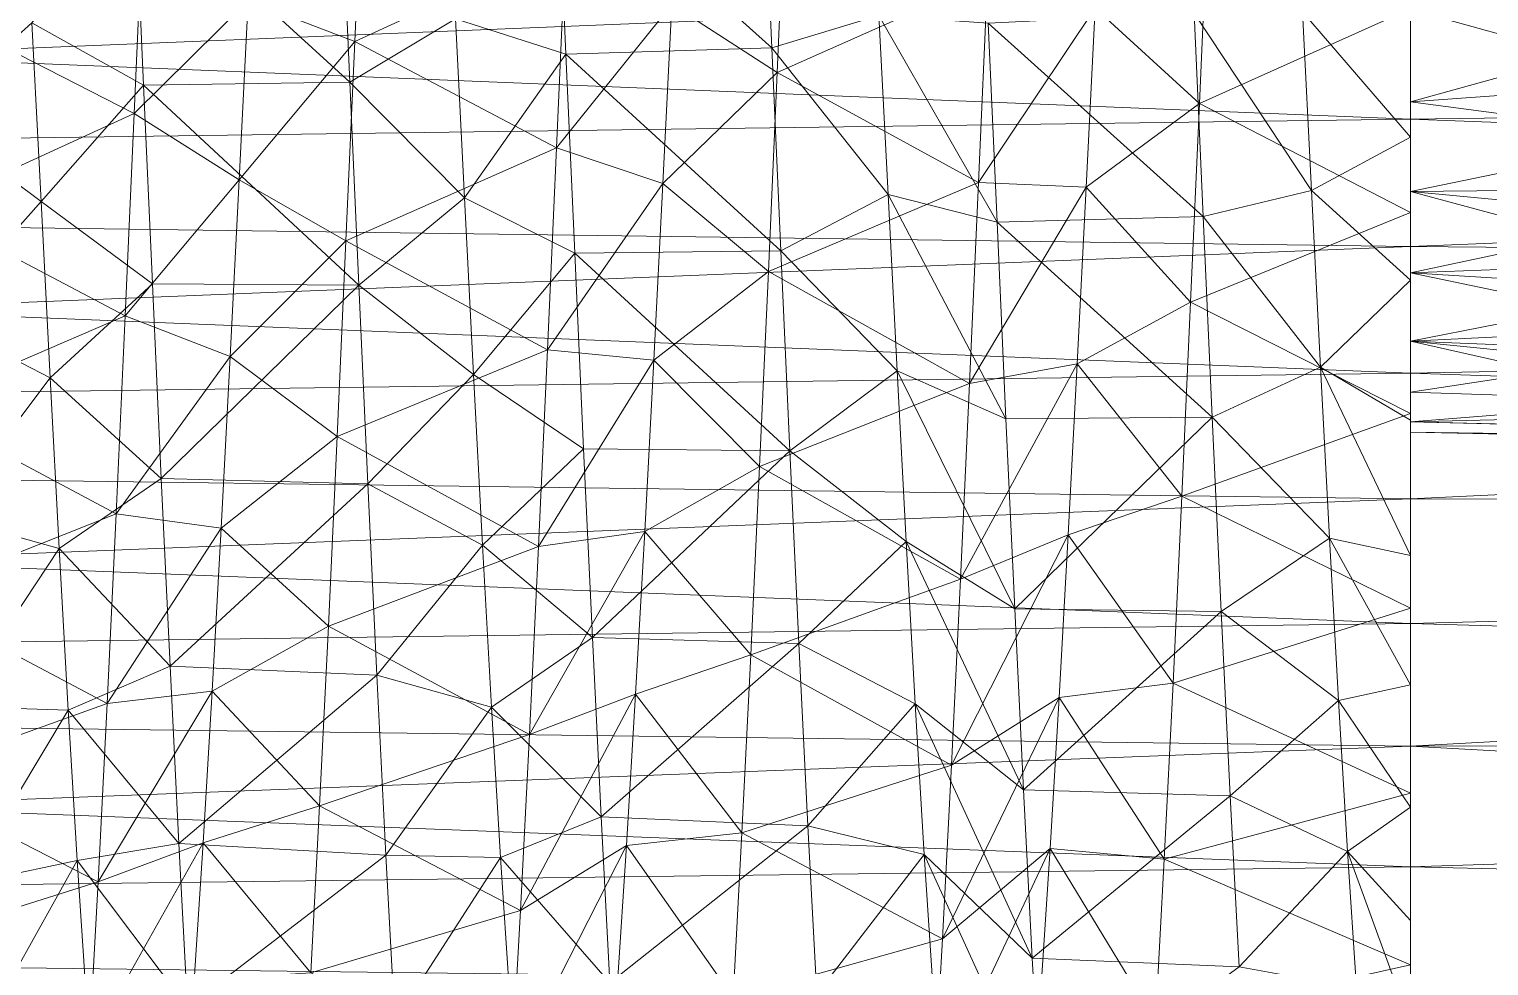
# Model space of a CAD drawing. Header units: millimetres. Extents: x -104 to 115, y -53 to 68.
# Drawn here: x -65.43 to -48.42, y -2.82 to 8.1 of the extents above; entities that cross this region are included whole.
import ezdxf

# ---------------------------------------------------------------- set-up
doc = ezdxf.new("R2010")
doc.units = ezdxf.units.MM

msp = doc.modelspace()

# ---------------------------------------------------------------- linework, layer by layer
at = {"color": 7, "lineweight": 0}
for points in [[(-61.532, 10.274, -9.772), (-62.876, 8.433, -11.805), (-61.634, 7.957, -9.599), (-61.532, 10.274, -9.772)], [(-59.181, 9.089, -9.645), (-61.532, 10.274, -9.772), (-61.634, 7.957, -9.599), (-59.181, 9.089, -9.645)], [(-56.774, 7.884, -45.248), (-59.276, 10.13, -45.095), (-56.879, 10.251, -45.078), (-56.774, 7.884, -45.248)], [(-56.879, 10.251, -45.078), (-55.527, 8.262, -43.048), (-56.774, 7.884, -45.248), (-56.879, 10.251, -45.078)], [(-59.174, 7.811, -45.248), (-60.461, 8.22, -43.049), (-59.276, 10.13, -45.095), (-59.174, 7.811, -45.248)], [(-56.774, 7.884, -45.248), (-59.174, 7.811, -45.248), (-59.276, 10.13, -45.095), (-56.774, 7.884, -45.248)], [(-104.18, 9.278, -54.806), (-49.333, 7.051, -54.837), (-49.333, 10.019, -54.756), (-104.18, 9.278, -54.806)], [(-56.611, 9.916, -9.725), (-57.942, 8.39, -11.803), (-56.714, 7.596, -9.599), (-56.611, 9.916, -9.725)], [(-54.263, 8.688, -9.621), (-56.611, 9.916, -9.725), (-56.714, 7.596, -9.599), (-54.263, 8.688, -9.621)], [(5.513, 7.793, -54.847), (-49.333, 10.019, -54.756), (-49.333, 7.051, -54.837), (5.513, 7.793, -54.847)], [(-64.094, 7.45, -45.245), (-65.395, 8.177, -43.05), (-64.197, 9.771, -45.138), (-64.094, 7.45, -45.245)], [(-61.693, 7.482, -45.246), (-64.197, 9.771, -45.138), (-61.797, 9.852, -45.129), (-61.693, 7.482, -45.246)], [(-61.693, 7.482, -45.246), (-64.094, 7.45, -45.245), (-64.197, 9.771, -45.138), (-61.693, 7.482, -45.246)], [(-61.797, 9.852, -45.129), (-60.461, 8.22, -43.049), (-61.693, 7.482, -45.246), (-61.797, 9.852, -45.129)], [(-51.691, 9.558, -9.686), (-53.008, 8.347, -11.802), (-51.793, 7.235, -9.607), (-51.691, 9.558, -9.686)], [(-51.793, 7.235, -9.607), (-49.333, 8.34, -9.607), (-51.691, 9.558, -9.686), (-51.793, 7.235, -9.607)], [(-64.1, 9.49, -9.679), (-66.554, 8.317, -9.606), (-64.204, 7.118, -9.611), (-64.1, 9.49, -9.679)], [(-64.204, 7.118, -9.611), (-62.876, 8.433, -11.805), (-64.1, 9.49, -9.679), (-64.204, 7.118, -9.611)], [(-104.18, 9.278, -0.04), (-49.333, 8.536, -0.01), (-104.18, 6.309, -0.04), (-104.18, 9.278, -0.04)], [(-104.18, 6.309, -54.806), (-49.333, 7.051, -54.837), (-104.18, 9.278, -54.806), (-104.18, 6.309, -54.806)], [(-59.181, 9.089, -9.645), (-61.634, 7.957, -9.599), (-59.286, 6.717, -9.631), (-59.181, 9.089, -9.645)], [(-59.286, 6.717, -9.631), (-57.942, 8.39, -11.803), (-59.181, 9.089, -9.645), (-59.286, 6.717, -9.631)], [(-54.263, 8.688, -9.621), (-56.714, 7.596, -9.599), (-54.367, 6.316, -9.66), (-54.263, 8.688, -9.621)], [(-54.367, 6.316, -9.66), (-53.008, 8.347, -11.802), (-54.263, 8.688, -9.621), (-54.367, 6.316, -9.66)], [(-104.18, 6.309, -0.04), (-49.333, 8.536, -0.01), (-49.333, 5.568, -0.09), (-104.18, 6.309, -0.04)], [(-49.333, 6.843, -45.093), (-50.593, 8.305, -43.046), (-49.333, 8.532, -45.233), (-49.333, 6.843, -45.093)], [(5.513, 7.793, 0), (-49.333, 5.568, -0.09), (-49.333, 8.536, -0.01), (5.513, 7.793, 0)], [(-49.333, 8.532, -45.233), (-49.333, 8.332, -31.778), (-49.333, 6.843, -45.093), (-49.333, 8.532, -45.233)], [(-64.204, 7.118, -9.611), (-62.981, 6.346, -11.859), (-62.876, 8.433, -11.805), (-64.204, 7.118, -9.611)], [(-61.634, 7.957, -9.599), (-62.876, 8.433, -11.805), (-62.981, 6.346, -11.859), (-61.634, 7.957, -9.599)], [(-59.286, 6.717, -9.631), (-58.047, 6.304, -11.863), (-57.942, 8.39, -11.803), (-59.286, 6.717, -9.631)], [(-56.714, 7.596, -9.599), (-57.942, 8.39, -11.803), (-58.047, 6.304, -11.863), (-56.714, 7.596, -9.599)], [(-54.367, 6.316, -9.66), (-53.113, 6.261, -11.867), (-53.008, 8.347, -11.802), (-54.367, 6.316, -9.66)], [(-51.793, 7.235, -9.607), (-53.008, 8.347, -11.802), (-53.113, 6.261, -11.867), (-51.793, 7.235, -9.607)], [(-51.793, 7.235, -9.607), (-49.333, 5.964, -9.692), (-49.333, 8.34, -9.607), (-51.793, 7.235, -9.607)], [(-49.333, 5.964, -9.692), (-49.333, 7.255, -23.069), (-49.333, 8.34, -9.607), (-49.333, 5.964, -9.692)], [(-49.333, 8.34, -9.607), (-49.333, 7.255, -23.069), (-49.333, 8.332, -23.069), (-49.333, 8.34, -9.607)], [(-64.204, 7.118, -9.611), (-66.554, 8.317, -9.606), (-66.657, 5.995, -9.689), (-64.204, 7.118, -9.611)], [(-66.611, 7.08, -45.234), (-65.395, 8.177, -43.05), (-65.29, 6.092, -42.962), (-66.611, 7.08, -45.234)], [(-64.094, 7.45, -45.245), (-65.29, 6.092, -42.962), (-65.395, 8.177, -43.05), (-64.094, 7.45, -45.245)], [(-61.693, 7.482, -45.246), (-60.461, 8.22, -43.049), (-60.356, 6.134, -42.966), (-61.693, 7.482, -45.246)], [(-59.174, 7.811, -45.248), (-60.356, 6.134, -42.966), (-60.461, 8.22, -43.049), (-59.174, 7.811, -45.248)], [(-56.774, 7.884, -45.248), (-55.527, 8.262, -43.048), (-55.422, 6.176, -42.971), (-56.774, 7.884, -45.248)], [(-54.151, 5.85, -45.142), (-55.422, 6.176, -42.971), (-55.527, 8.262, -43.048), (-54.151, 5.85, -45.142)], [(-54.151, 5.85, -45.142), (-55.527, 8.262, -43.048), (-54.254, 8.172, -45.244), (-54.151, 5.85, -45.142)], [(-51.751, 5.916, -45.149), (-54.254, 8.172, -45.244), (-51.856, 8.286, -45.242), (-51.751, 5.916, -45.149)], [(-51.751, 5.916, -45.149), (-54.151, 5.85, -45.142), (-54.254, 8.172, -45.244), (-51.751, 5.916, -45.149)], [(-51.856, 8.286, -45.242), (-50.593, 8.305, -43.046), (-50.488, 6.219, -42.975), (-51.856, 8.286, -45.242)], [(-51.856, 8.286, -45.242), (-50.488, 6.219, -42.975), (-51.751, 5.916, -45.149), (-51.856, 8.286, -45.242)], [(-50.593, 8.305, -43.046), (-49.333, 6.843, -45.093), (-50.488, 6.219, -42.975), (-50.593, 8.305, -43.046)], [(-49.333, 6.843, -45.093), (-49.333, 8.332, -31.778), (-49.333, 7.255, -31.778), (-49.333, 6.843, -45.093)], [(-49.333, 7.255, -31.778), (-49.333, 8.332, -31.778), (-46.248, 7.475, -31.696), (-49.333, 7.255, -31.778)], [(-46.248, 7.475, -31.696), (-49.333, 8.332, -31.778), (-46.248, 8.111, -31.697), (-46.248, 7.475, -31.696)], [(-49.333, 8.332, -23.069), (-49.333, 7.255, -23.069), (-46.248, 8.111, -23.15), (-49.333, 8.332, -23.069)], [(-46.248, 8.111, -23.15), (-49.333, 7.255, -23.069), (-46.248, 7.476, -23.15), (-46.248, 8.111, -23.15)], [(-61.634, 7.957, -9.599), (-62.981, 6.346, -11.859), (-61.737, 5.636, -9.729), (-61.634, 7.957, -9.599)], [(-59.286, 6.717, -9.631), (-61.634, 7.957, -9.599), (-61.737, 5.636, -9.729), (-59.286, 6.717, -9.631)], [(-56.67, 5.516, -45.102), (-59.174, 7.811, -45.248), (-56.774, 7.884, -45.248), (-56.67, 5.516, -45.102)], [(-56.774, 7.884, -45.248), (-55.422, 6.176, -42.971), (-56.67, 5.516, -45.102), (-56.774, 7.884, -45.248)], [(-59.071, 5.491, -45.099), (-60.356, 6.134, -42.966), (-59.174, 7.811, -45.248), (-59.071, 5.491, -45.099)], [(-56.67, 5.516, -45.102), (-59.071, 5.491, -45.099), (-59.174, 7.811, -45.248), (-56.67, 5.516, -45.102)], [(5.513, 7.793, -54.847), (-49.333, 7.051, -54.837), (2.825, 5.105, -54.715), (5.513, 7.793, -54.847)], [(2.825, 5.105, -0.132), (-49.333, 5.568, -0.09), (5.513, 7.793, 0), (2.825, 5.105, -0.132)], [(-61.588, 5.118, -45.047), (-64.094, 7.45, -45.245), (-61.693, 7.482, -45.246), (-61.588, 5.118, -45.047)], [(-61.693, 7.482, -45.246), (-60.356, 6.134, -42.966), (-61.588, 5.118, -45.047), (-61.693, 7.482, -45.246)], [(-56.714, 7.596, -9.599), (-58.047, 6.304, -11.863), (-56.816, 5.278, -9.776), (-56.714, 7.596, -9.599)], [(-54.367, 6.316, -9.66), (-56.714, 7.596, -9.599), (-56.816, 5.278, -9.776), (-54.367, 6.316, -9.66)], [(-63.992, 5.134, -45.049), (-65.29, 6.092, -42.962), (-64.094, 7.45, -45.245), (-63.992, 5.134, -45.049)], [(-61.588, 5.118, -45.047), (-63.992, 5.134, -45.049), (-64.094, 7.45, -45.245), (-61.588, 5.118, -45.047)], [(-46.248, 7.476, -23.15), (-49.333, 7.255, -23.069), (-46.248, 6.848, -23.239), (-46.248, 7.476, -23.15)], [(-46.248, 6.848, -31.606), (-49.333, 7.255, -31.778), (-46.248, 7.475, -31.696), (-46.248, 6.848, -31.606)], [(-51.793, 7.235, -9.607), (-53.113, 6.261, -11.867), (-51.896, 4.921, -9.831), (-51.793, 7.235, -9.607)], [(-51.896, 4.921, -9.831), (-49.333, 5.964, -9.692), (-51.793, 7.235, -9.607), (-51.896, 4.921, -9.831)], [(-49.333, 3.621, -10.093), (-49.333, 6.211, -23.331), (-49.333, 7.255, -23.069), (-49.333, 3.621, -10.093)], [(-49.333, 3.621, -10.093), (-49.333, 7.255, -23.069), (-49.333, 5.964, -9.692), (-49.333, 3.621, -10.093)], [(-49.333, 6.843, -45.093), (-49.333, 7.255, -31.778), (-49.333, 5.176, -44.792), (-49.333, 6.843, -45.093)], [(-49.333, 5.176, -44.792), (-49.333, 7.255, -31.778), (-49.333, 3.545, -44.332), (-49.333, 5.176, -44.792)], [(-49.333, 3.545, -44.332), (-49.333, 7.255, -31.778), (-49.333, 6.211, -31.516), (-49.333, 3.545, -44.332)], [(-49.333, 6.211, -31.516), (-49.333, 7.255, -31.778), (-46.248, 6.848, -31.606), (-49.333, 6.211, -31.516)], [(-46.248, 6.848, -23.239), (-49.333, 7.255, -23.069), (-49.333, 6.211, -23.331), (-46.248, 6.848, -23.239)], [(-104.18, 6.309, -54.806), (-49.333, 4.091, -54.596), (-49.333, 7.051, -54.837), (-104.18, 6.309, -54.806)], [(-64.204, 7.118, -9.611), (-66.657, 5.995, -9.689), (-64.309, 4.759, -9.858), (-64.204, 7.118, -9.611)], [(-66.611, 7.08, -45.234), (-65.29, 6.092, -42.962), (-66.507, 4.721, -44.982), (-66.611, 7.08, -45.234)], [(-64.309, 4.759, -9.858), (-62.981, 6.346, -11.859), (-64.204, 7.118, -9.611), (-64.309, 4.759, -9.858)], [(2.825, 5.105, -54.715), (-49.333, 7.051, -54.837), (-49.333, 4.091, -54.596), (2.825, 5.105, -54.715)], [(-50.488, 6.219, -42.975), (-49.333, 6.843, -45.093), (-49.333, 5.176, -44.792), (-50.488, 6.219, -42.975)], [(-46.248, 6.239, -31.433), (-49.333, 6.211, -31.516), (-46.248, 6.848, -31.606), (-46.248, 6.239, -31.433)], [(-46.248, 6.848, -23.239), (-49.333, 6.211, -23.331), (-46.248, 5.917, -23.54), (-46.248, 6.848, -23.239)], [(-59.286, 6.717, -9.631), (-61.737, 5.636, -9.729), (-59.39, 4.363, -9.931), (-59.286, 6.717, -9.631)], [(-59.39, 4.363, -9.931), (-58.047, 6.304, -11.863), (-59.286, 6.717, -9.631), (-59.39, 4.363, -9.931)], [(-104.18, 6.309, -0.04), (-49.333, 5.568, -0.09), (-104.18, 3.357, -0.361), (-104.18, 6.309, -0.04)], [(-104.18, 3.357, -54.485), (-49.333, 4.091, -54.596), (-104.18, 6.309, -54.806), (-104.18, 3.357, -54.485)], [(-64.309, 4.759, -9.858), (-63.086, 4.285, -12.191), (-62.981, 6.346, -11.859), (-64.309, 4.759, -9.858)], [(-61.737, 5.636, -9.729), (-62.981, 6.346, -11.859), (-63.086, 4.285, -12.191), (-61.737, 5.636, -9.729)], [(-59.39, 4.363, -9.931), (-58.152, 4.244, -12.2), (-58.047, 6.304, -11.863), (-59.39, 4.363, -9.931)], [(-56.816, 5.278, -9.776), (-58.047, 6.304, -11.863), (-58.152, 4.244, -12.2), (-56.816, 5.278, -9.776)], [(-54.367, 6.316, -9.66), (-56.816, 5.278, -9.776), (-54.472, 3.97, -10.013), (-54.367, 6.316, -9.66)], [(-54.472, 3.97, -10.013), (-53.113, 6.261, -11.867), (-54.367, 6.316, -9.66), (-54.472, 3.97, -10.013)], [(-61.588, 5.118, -45.047), (-60.356, 6.134, -42.966), (-60.251, 4.078, -42.607), (-61.588, 5.118, -45.047)], [(-59.071, 5.491, -45.099), (-60.251, 4.078, -42.607), (-60.356, 6.134, -42.966), (-59.071, 5.491, -45.099)], [(-56.67, 5.516, -45.102), (-55.422, 6.176, -42.971), (-55.317, 4.119, -42.617), (-56.67, 5.516, -45.102)], [(-54.049, 3.561, -44.739), (-55.317, 4.119, -42.617), (-55.422, 6.176, -42.971), (-54.049, 3.561, -44.739)], [(-54.049, 3.561, -44.739), (-55.422, 6.176, -42.971), (-54.151, 5.85, -45.142), (-54.049, 3.561, -44.739)], [(-54.472, 3.97, -10.013), (-53.218, 4.202, -12.21), (-53.113, 6.261, -11.867), (-54.472, 3.97, -10.013)], [(-51.896, 4.921, -9.831), (-53.113, 6.261, -11.867), (-53.218, 4.202, -12.21), (-51.896, 4.921, -9.831)], [(-51.751, 5.916, -45.149), (-50.488, 6.219, -42.975), (-50.383, 4.161, -42.627), (-51.751, 5.916, -45.149)], [(-50.488, 6.219, -42.975), (-49.333, 5.176, -44.792), (-50.383, 4.161, -42.627), (-50.488, 6.219, -42.975)], [(-46.248, 5.378, -31.028), (-49.333, 6.211, -31.516), (-46.248, 6.239, -31.433), (-46.248, 5.378, -31.028)], [(-49.333, -0.802, -11.807), (-49.333, 5.261, -23.84), (-49.333, 6.211, -23.331), (-49.333, -0.802, -11.807)], [(-49.333, -0.802, -11.807), (-49.333, 6.211, -23.331), (-49.333, 1.352, -10.803), (-49.333, -0.802, -11.807)], [(-49.333, 1.352, -10.803), (-49.333, 6.211, -23.331), (-49.333, 3.621, -10.093), (-49.333, 1.352, -10.803)], [(-49.333, 3.545, -44.332), (-49.333, 6.211, -31.516), (-49.333, 1.968, -43.714), (-49.333, 3.545, -44.332)], [(-49.333, 1.968, -43.714), (-49.333, 6.211, -31.516), (-49.333, 0.458, -42.945), (-49.333, 1.968, -43.714)], [(-49.333, 0.458, -42.945), (-49.333, 6.211, -31.516), (-49.333, -0.966, -42.033), (-49.333, 0.458, -42.945)], [(-49.333, -0.966, -42.033), (-49.333, 6.211, -31.516), (-49.333, 5.261, -31.007), (-49.333, -0.966, -42.033)], [(-46.248, 5.378, -31.028), (-49.333, 5.261, -31.007), (-49.333, 6.211, -31.516), (-46.248, 5.378, -31.028)], [(-46.248, 5.917, -23.54), (-49.333, 6.211, -23.331), (-49.333, 5.261, -23.84), (-46.248, 5.917, -23.54)], [(-64.309, 4.759, -9.858), (-66.657, 5.995, -9.689), (-66.759, 3.703, -10.074), (-64.309, 4.759, -9.858)], [(-66.507, 4.721, -44.982), (-65.29, 6.092, -42.962), (-65.185, 4.037, -42.596), (-66.507, 4.721, -44.982)], [(-63.992, 5.134, -45.049), (-65.185, 4.037, -42.596), (-65.29, 6.092, -42.962), (-63.992, 5.134, -45.049)], [(-51.896, 4.921, -9.831), (-49.333, 3.621, -10.093), (-49.333, 5.964, -9.692), (-51.896, 4.921, -9.831)], [(-51.646, 3.578, -44.743), (-54.151, 5.85, -45.142), (-51.751, 5.916, -45.149), (-51.646, 3.578, -44.743)], [(-51.646, 3.578, -44.743), (-54.049, 3.561, -44.739), (-54.151, 5.85, -45.142), (-51.646, 3.578, -44.743)], [(-51.751, 5.916, -45.149), (-50.383, 4.161, -42.627), (-51.646, 3.578, -44.743), (-51.751, 5.916, -45.149)], [(-46.248, 5.069, -24.018), (-46.248, 5.917, -23.54), (-49.333, 5.261, -23.84), (-46.248, 5.069, -24.018)], [(-61.737, 5.636, -9.729), (-63.086, 4.285, -12.191), (-61.839, 3.352, -10.16), (-61.737, 5.636, -9.729)], [(-59.39, 4.363, -9.931), (-61.737, 5.636, -9.729), (-61.839, 3.352, -10.16), (-59.39, 4.363, -9.931)], [(-104.18, 3.357, -0.361), (-49.333, 5.568, -0.09), (-49.333, 2.626, -0.491), (-104.18, 3.357, -0.361)], [(-58.969, 3.211, -44.649), (-60.251, 4.078, -42.607), (-59.071, 5.491, -45.099), (-58.969, 3.211, -44.649)], [(-56.565, 3.188, -44.643), (-59.071, 5.491, -45.099), (-56.67, 5.516, -45.102), (-56.565, 3.188, -44.643)], [(-56.565, 3.188, -44.643), (-58.969, 3.211, -44.649), (-59.071, 5.491, -45.099), (-56.565, 3.188, -44.643)], [(-56.67, 5.516, -45.102), (-55.317, 4.119, -42.617), (-56.565, 3.188, -44.643), (-56.67, 5.516, -45.102)], [(2.825, 5.105, -0.132), (-49.333, 2.626, -0.491), (-49.333, 5.568, -0.09), (2.825, 5.105, -0.132)], [(-56.816, 5.278, -9.776), (-58.152, 4.244, -12.2), (-56.919, 3.004, -10.254), (-56.816, 5.278, -9.776)], [(-54.472, 3.97, -10.013), (-56.816, 5.278, -9.776), (-56.919, 3.004, -10.254), (-54.472, 3.97, -10.013)], [(-46.248, 4.618, -30.468), (-49.333, 5.261, -31.007), (-46.248, 5.378, -31.028), (-46.248, 4.618, -30.468)], [(-63.889, 2.863, -44.553), (-65.185, 4.037, -42.596), (-63.992, 5.134, -45.049), (-63.889, 2.863, -44.553)], [(-61.588, 5.118, -45.047), (-63.889, 2.863, -44.553), (-63.992, 5.134, -45.049), (-61.588, 5.118, -45.047)], [(-61.483, 2.801, -44.535), (-63.889, 2.863, -44.553), (-61.588, 5.118, -45.047), (-61.483, 2.801, -44.535)], [(-61.588, 5.118, -45.047), (-60.251, 4.078, -42.607), (-61.483, 2.801, -44.535), (-61.588, 5.118, -45.047)], [(-50.383, 4.161, -42.627), (-49.333, 5.176, -44.792), (-49.333, 3.545, -44.332), (-50.383, 4.161, -42.627)], [(-49.333, -4.616, -14.627), (-49.333, 4.465, -24.564), (-49.333, 5.261, -23.84), (-49.333, -4.616, -14.627)], [(-49.333, -4.616, -14.627), (-49.333, 5.261, -23.84), (-49.333, -2.803, -13.09), (-49.333, -4.616, -14.627)], [(-49.333, -2.803, -13.09), (-49.333, 5.261, -23.84), (-49.333, -0.802, -11.807), (-49.333, -2.803, -13.09)], [(-49.333, -0.966, -42.033), (-49.333, 5.261, -31.007), (-49.333, -2.289, -40.985), (-49.333, -0.966, -42.033)], [(-49.333, -2.289, -40.985), (-49.333, 5.261, -31.007), (-49.333, -3.501, -39.81), (-49.333, -2.289, -40.985)], [(-49.333, -3.501, -39.81), (-49.333, 5.261, -31.007), (-49.333, 4.465, -30.282), (-49.333, -3.501, -39.81)], [(-46.248, 4.618, -30.468), (-49.333, 4.465, -30.282), (-49.333, 5.261, -31.007), (-46.248, 4.618, -30.468)], [(-46.248, 5.069, -24.018), (-49.333, 5.261, -23.84), (-49.333, 4.465, -24.564), (-46.248, 5.069, -24.018)], [(2.825, 5.105, -54.715), (-49.333, 4.091, -54.596), (0.163, 2.443, -54.32), (2.825, 5.105, -54.715)], [(0.163, 2.443, -0.527), (-49.333, 2.626, -0.491), (2.825, 5.105, -0.132), (0.163, 2.443, -0.527)], [(-46.248, 5.069, -24.018), (-49.333, 4.465, -24.564), (-46.248, 4.342, -24.65), (-46.248, 5.069, -24.018)], [(-51.896, 4.921, -9.831), (-53.218, 4.202, -12.21), (-51.998, 2.657, -10.354), (-51.896, 4.921, -9.831)], [(-51.998, 2.657, -10.354), (-49.333, 3.621, -10.093), (-51.896, 4.921, -9.831), (-51.998, 2.657, -10.354)], [(-64.309, 4.759, -9.858), (-66.759, 3.703, -10.074), (-64.414, 2.453, -10.417), (-64.309, 4.759, -9.858)], [(-66.507, 4.721, -44.982), (-65.185, 4.037, -42.596), (-66.402, 2.417, -44.418), (-66.507, 4.721, -44.982)], [(-64.414, 2.453, -10.417), (-63.086, 4.285, -12.191), (-64.309, 4.759, -9.858), (-64.414, 2.453, -10.417)], [(-46.248, 4.153, -29.981), (-49.333, 4.465, -30.282), (-46.248, 4.618, -30.468), (-46.248, 4.153, -29.981)], [(-49.333, -7.552, -18.353), (-49.333, 3.869, -25.461), (-49.333, 4.465, -24.564), (-49.333, -7.552, -18.353)], [(-49.333, -7.552, -18.353), (-49.333, 4.465, -24.564), (-49.333, -6.209, -16.392), (-49.333, -7.552, -18.353)], [(-49.333, -6.209, -16.392), (-49.333, 4.465, -24.564), (-49.333, -4.616, -14.627), (-49.333, -6.209, -16.392)], [(-49.333, -3.501, -39.81), (-49.333, 4.465, -30.282), (-49.333, -4.591, -38.514), (-49.333, -3.501, -39.81)], [(-49.333, -4.591, -38.514), (-49.333, 4.465, -30.282), (-49.333, -5.542, -37.118), (-49.333, -4.591, -38.514)], [(-49.333, -5.542, -37.118), (-49.333, 4.465, -30.282), (-49.333, -6.342, -35.634), (-49.333, -5.542, -37.118)], [(-49.333, -6.342, -35.634), (-49.333, 4.465, -30.282), (-49.333, 3.869, -29.386), (-49.333, -6.342, -35.634)], [(-46.248, 4.153, -29.981), (-46.248, 3.771, -29.434), (-49.333, 4.465, -30.282), (-46.248, 4.153, -29.981)], [(-49.333, 4.465, -30.282), (-46.248, 3.771, -29.434), (-49.333, 3.869, -29.386), (-49.333, 4.465, -30.282)], [(-46.248, 4.342, -24.65), (-49.333, 4.465, -24.564), (-49.333, 3.869, -25.461), (-46.248, 4.342, -24.65)], [(-64.414, 2.453, -10.417), (-63.191, 2.287, -12.794), (-63.086, 4.285, -12.191), (-64.414, 2.453, -10.417)], [(-61.839, 3.352, -10.16), (-63.086, 4.285, -12.191), (-63.191, 2.287, -12.794), (-61.839, 3.352, -10.16)], [(-59.39, 4.363, -9.931), (-61.839, 3.352, -10.16), (-59.495, 2.071, -10.542), (-59.39, 4.363, -9.931)], [(-59.495, 2.071, -10.542), (-58.152, 4.244, -12.2), (-59.39, 4.363, -9.931), (-59.495, 2.071, -10.542)], [(-46.248, 4.342, -24.65), (-49.333, 3.869, -25.461), (-46.248, 3.771, -25.412), (-46.248, 4.342, -24.65)], [(-104.18, 3.357, -54.485), (-49.333, 1.175, -54.036), (-49.333, 4.091, -54.596), (-104.18, 3.357, -54.485)], [(-59.495, 2.071, -10.542), (-58.257, 2.247, -12.809), (-58.152, 4.244, -12.2), (-59.495, 2.071, -10.542)], [(-56.919, 3.004, -10.254), (-58.152, 4.244, -12.2), (-58.257, 2.247, -12.809), (-56.919, 3.004, -10.254)], [(-56.565, 3.188, -44.643), (-55.317, 4.119, -42.617), (-55.212, 2.128, -41.992), (-56.565, 3.188, -44.643)], [(-53.946, 1.344, -44.041), (-55.212, 2.128, -41.992), (-55.317, 4.119, -42.617), (-53.946, 1.344, -44.041)], [(-53.946, 1.344, -44.041), (-55.317, 4.119, -42.617), (-54.049, 3.561, -44.739), (-53.946, 1.344, -44.041)], [(-54.577, 1.691, -10.675), (-53.323, 2.208, -12.824), (-53.218, 4.202, -12.21), (-54.577, 1.691, -10.675)], [(-54.577, 1.691, -10.675), (-53.218, 4.202, -12.21), (-54.472, 3.97, -10.013), (-54.577, 1.691, -10.675)], [(-51.998, 2.657, -10.354), (-53.218, 4.202, -12.21), (-53.323, 2.208, -12.824), (-51.998, 2.657, -10.354)], [(-51.646, 3.578, -44.743), (-50.383, 4.161, -42.627), (-50.278, 2.168, -42.007), (-51.646, 3.578, -44.743)], [(-50.383, 4.161, -42.627), (-49.333, 3.545, -44.332), (-49.333, 1.968, -43.714), (-50.383, 4.161, -42.627)], [(-50.383, 4.161, -42.627), (-49.333, 1.968, -43.714), (-50.278, 2.168, -42.007), (-50.383, 4.161, -42.627)], [(0.163, 2.443, -54.32), (-49.333, 4.091, -54.596), (-49.333, 1.175, -54.036), (0.163, 2.443, -54.32)], [(-66.402, 2.417, -44.418), (-65.185, 4.037, -42.596), (-65.08, 2.049, -41.961), (-66.402, 2.417, -44.418)], [(-63.889, 2.863, -44.553), (-65.08, 2.049, -41.961), (-65.185, 4.037, -42.596), (-63.889, 2.863, -44.553)], [(-61.483, 2.801, -44.535), (-60.251, 4.078, -42.607), (-60.146, 2.088, -41.976), (-61.483, 2.801, -44.535)], [(-58.969, 3.211, -44.649), (-60.146, 2.088, -41.976), (-60.251, 4.078, -42.607), (-58.969, 3.211, -44.649)], [(-54.472, 3.97, -10.013), (-56.919, 3.004, -10.254), (-54.577, 1.691, -10.675), (-54.472, 3.97, -10.013)], [(-49.333, -8.622, -20.476), (-49.333, -7.838, -27.423), (-49.333, 3.869, -25.461), (-49.333, -8.622, -20.476)], [(-49.333, -8.622, -20.476), (-49.333, 3.869, -25.461), (-49.333, -7.552, -18.353), (-49.333, -8.622, -20.476)], [(-49.333, -6.342, -35.634), (-49.333, 3.869, -29.386), (-49.333, -6.986, -34.073), (-49.333, -6.342, -35.634)], [(-49.333, -6.986, -34.073), (-49.333, 3.869, -29.386), (-49.333, -7.464, -32.451), (-49.333, -6.986, -34.073)], [(-49.333, -7.464, -32.451), (-49.333, 3.869, -29.386), (-49.333, 3.523, -28.431), (-49.333, -7.464, -32.451)], [(-49.333, -7.838, -27.423), (-49.333, 3.523, -26.415), (-49.333, 3.869, -25.461), (-49.333, -7.838, -27.423)], [(-46.248, 3.771, -29.434), (-49.333, 3.523, -28.431), (-49.333, 3.869, -29.386), (-46.248, 3.771, -29.434)], [(-49.333, 3.523, -26.415), (-46.248, 3.771, -25.412), (-49.333, 3.869, -25.461), (-49.333, 3.523, -26.415)], [(-43.163, 3.674, -29.483), (-49.333, 3.523, -28.431), (-46.248, 3.771, -29.434), (-43.163, 3.674, -29.483)], [(-43.163, 3.674, -25.364), (-46.248, 3.771, -25.412), (-49.333, 3.523, -26.415), (-43.163, 3.674, -25.364)], [(-64.414, 2.453, -10.417), (-66.759, 3.703, -10.074), (-66.862, 1.48, -10.754), (-64.414, 2.453, -10.417)], [(-51.646, 3.578, -44.743), (-53.946, 1.344, -44.041), (-54.049, 3.561, -44.739), (-51.646, 3.578, -44.743)], [(-51.542, 1.315, -44.03), (-53.946, 1.344, -44.041), (-51.646, 3.578, -44.743), (-51.542, 1.315, -44.03)], [(-51.998, 2.657, -10.354), (-49.333, 1.352, -10.803), (-49.333, 3.621, -10.093), (-51.998, 2.657, -10.354)], [(-51.646, 3.578, -44.743), (-50.278, 2.168, -42.007), (-51.542, 1.315, -44.03), (-51.646, 3.578, -44.743)], [(-43.163, 3.674, -29.483), (-36.993, 3.213, -28.454), (-49.333, 3.523, -28.431), (-43.163, 3.674, -29.483)], [(-36.993, 3.234, -26.257), (-43.163, 3.674, -25.364), (-49.333, 3.523, -26.415), (-36.993, 3.234, -26.257)], [(-49.333, -7.464, -32.451), (-49.333, 3.523, -28.431), (-49.333, -7.768, -30.792), (-49.333, -7.464, -32.451)], [(-49.333, -7.768, -30.792), (-49.333, 3.523, -28.431), (-49.333, -7.893, -29.111), (-49.333, -7.768, -30.792)], [(-49.333, -7.893, -29.111), (-49.333, 3.523, -28.431), (-49.333, 3.406, -27.423), (-49.333, -7.893, -29.111)], [(-49.333, -7.838, -27.423), (-49.333, 3.406, -27.423), (-49.333, 3.523, -26.415), (-49.333, -7.838, -27.423)], [(-36.993, 3.213, -28.454), (-49.333, 3.406, -27.423), (-49.333, 3.523, -28.431), (-36.993, 3.213, -28.454)], [(-36.993, 3.234, -26.257), (-49.333, 3.523, -26.415), (-49.333, 3.406, -27.423), (-36.993, 3.234, -26.257)], [(-49.333, -7.893, -29.111), (-49.333, 3.406, -27.423), (-49.333, -7.838, -27.423), (-49.333, -7.893, -29.111)], [(-36.993, 3.139, -27.286), (-36.993, 3.234, -26.257), (-49.333, 3.406, -27.423), (-36.993, 3.139, -27.286)], [(-36.993, 3.139, -27.286), (-49.333, 3.406, -27.423), (-36.993, 3.213, -28.454), (-36.993, 3.139, -27.286)], [(-104.18, 3.357, -0.361), (-49.333, 2.626, -0.491), (-104.18, 0.457, -1), (-104.18, 3.357, -0.361)], [(-104.18, 0.457, -53.847), (-49.333, 1.175, -54.036), (-104.18, 3.357, -54.485), (-104.18, 0.457, -53.847)], [(-61.839, 3.352, -10.16), (-63.191, 2.287, -12.794), (-61.942, 1.144, -10.885), (-61.839, 3.352, -10.16)], [(-59.495, 2.071, -10.542), (-61.839, 3.352, -10.16), (-61.942, 1.144, -10.885), (-59.495, 2.071, -10.542)], [(-58.866, 1.009, -43.907), (-60.146, 2.088, -41.976), (-58.969, 3.211, -44.649), (-58.866, 1.009, -43.907)], [(-56.565, 3.188, -44.643), (-58.866, 1.009, -43.907), (-58.969, 3.211, -44.649), (-56.565, 3.188, -44.643)], [(-56.46, 0.942, -43.879), (-58.866, 1.009, -43.907), (-56.565, 3.188, -44.643), (-56.46, 0.942, -43.879)], [(-56.565, 3.188, -44.643), (-55.212, 2.128, -41.992), (-56.46, 0.942, -43.879), (-56.565, 3.188, -44.643)], [(-56.919, 3.004, -10.254), (-58.257, 2.247, -12.809), (-57.021, 0.81, -11.023), (-56.919, 3.004, -10.254)], [(-54.577, 1.691, -10.675), (-56.919, 3.004, -10.254), (-57.021, 0.81, -11.023), (-54.577, 1.691, -10.675)], [(-63.787, 0.676, -43.766), (-65.08, 2.049, -41.961), (-63.889, 2.863, -44.553), (-63.787, 0.676, -43.766)], [(-61.483, 2.801, -44.535), (-63.787, 0.676, -43.766), (-63.889, 2.863, -44.553), (-61.483, 2.801, -44.535)], [(-61.379, 0.573, -43.721), (-63.787, 0.676, -43.766), (-61.483, 2.801, -44.535), (-61.379, 0.573, -43.721)], [(-61.483, 2.801, -44.535), (-60.146, 2.088, -41.976), (-61.379, 0.573, -43.721), (-61.483, 2.801, -44.535)], [(-104.18, 0.457, -1), (-49.333, 2.626, -0.491), (-49.333, -0.256, -1.208), (-104.18, 0.457, -1)], [(-51.998, 2.657, -10.354), (-53.323, 2.208, -12.824), (-52.101, 0.48, -11.168), (-51.998, 2.657, -10.354)], [(-52.101, 0.48, -11.168), (-49.333, 1.352, -10.803), (-51.998, 2.657, -10.354), (-52.101, 0.48, -11.168)], [(0.163, 2.443, -0.527), (-49.333, -0.256, -1.208), (-49.333, 2.626, -0.491), (0.163, 2.443, -0.527)], [(-64.414, 2.453, -10.417), (-66.862, 1.48, -10.754), (-64.518, 0.241, -11.277), (-64.414, 2.453, -10.417)], [(-66.402, 2.417, -44.418), (-65.08, 2.049, -41.961), (-66.297, 0.207, -43.554), (-66.402, 2.417, -44.418)], [(-64.518, 0.241, -11.277), (-63.191, 2.287, -12.794), (-64.414, 2.453, -10.417), (-64.518, 0.241, -11.277)], [(0.163, 2.443, -54.32), (-49.333, 1.175, -54.036), (-2.447, -0.167, -53.666), (0.163, 2.443, -54.32)], [(-2.447, -0.167, -1.181), (-49.333, -0.256, -1.208), (0.163, 2.443, -0.527), (-2.447, -0.167, -1.181)], [(-64.518, 0.241, -11.277), (-63.296, 0.387, -13.658), (-63.191, 2.287, -12.794), (-64.518, 0.241, -11.277)], [(-61.942, 1.144, -10.885), (-63.191, 2.287, -12.794), (-63.296, 0.387, -13.658), (-61.942, 1.144, -10.885)], [(-59.6, -0.121, -11.451), (-58.362, 0.35, -13.678), (-58.257, 2.247, -12.809), (-59.6, -0.121, -11.451)], [(-59.6, -0.121, -11.451), (-58.257, 2.247, -12.809), (-59.495, 2.071, -10.542), (-59.6, -0.121, -11.451)], [(-57.021, 0.81, -11.023), (-58.257, 2.247, -12.809), (-58.362, 0.35, -13.678), (-57.021, 0.81, -11.023)], [(-66.297, 0.207, -43.554), (-65.08, 2.049, -41.961), (-64.975, 0.163, -41.066), (-66.297, 0.207, -43.554)], [(-63.787, 0.676, -43.766), (-64.975, 0.163, -41.066), (-65.08, 2.049, -41.961), (-63.787, 0.676, -43.766)], [(-59.495, 2.071, -10.542), (-61.942, 1.144, -10.885), (-59.6, -0.121, -11.451), (-59.495, 2.071, -10.542)], [(-61.379, 0.573, -43.721), (-60.146, 2.088, -41.976), (-60.041, 0.2, -41.086), (-61.379, 0.573, -43.721)], [(-58.866, 1.009, -43.907), (-60.041, 0.2, -41.086), (-60.146, 2.088, -41.976), (-58.866, 1.009, -43.907)], [(-56.46, 0.942, -43.879), (-55.212, 2.128, -41.992), (-55.107, 0.238, -41.107), (-56.46, 0.942, -43.879)], [(-53.844, -0.763, -43.06), (-55.107, 0.238, -41.107), (-55.212, 2.128, -41.992), (-53.844, -0.763, -43.06)], [(-53.844, -0.763, -43.06), (-55.212, 2.128, -41.992), (-53.946, 1.344, -44.041), (-53.844, -0.763, -43.06)], [(-54.681, -0.479, -11.634), (-53.428, 0.312, -13.698), (-53.323, 2.208, -12.824), (-54.681, -0.479, -11.634)], [(-54.681, -0.479, -11.634), (-53.323, 2.208, -12.824), (-54.577, 1.691, -10.675), (-54.681, -0.479, -11.634)], [(-52.101, 0.48, -11.168), (-53.323, 2.208, -12.824), (-53.428, 0.312, -13.698), (-52.101, 0.48, -11.168)], [(-51.542, 1.315, -44.03), (-50.278, 2.168, -42.007), (-50.173, 0.275, -41.128), (-51.542, 1.315, -44.03)], [(-50.278, 2.168, -42.007), (-49.333, 1.968, -43.714), (-49.333, 0.458, -42.945), (-50.278, 2.168, -42.007)], [(-50.278, 2.168, -42.007), (-49.333, 0.458, -42.945), (-50.173, 0.275, -41.128), (-50.278, 2.168, -42.007)], [(-54.577, 1.691, -10.675), (-57.021, 0.81, -11.023), (-54.681, -0.479, -11.634), (-54.577, 1.691, -10.675)], [(-64.518, 0.241, -11.277), (-66.862, 1.48, -10.754), (-66.964, -0.635, -11.717), (-64.518, 0.241, -11.277)], [(-51.542, 1.315, -44.03), (-53.844, -0.763, -43.06), (-53.946, 1.344, -44.041), (-51.542, 1.315, -44.03)], [(-51.437, -0.833, -43.022), (-53.844, -0.763, -43.06), (-51.542, 1.315, -44.03), (-51.437, -0.833, -43.022)], [(-52.101, 0.48, -11.168), (-49.333, -0.802, -11.807), (-49.333, 1.352, -10.803), (-52.101, 0.48, -11.168)], [(-51.542, 1.315, -44.03), (-50.173, 0.275, -41.128), (-51.437, -0.833, -43.022), (-51.542, 1.315, -44.03)], [(-104.18, 0.457, -53.847), (-49.333, -1.663, -53.164), (-49.333, 1.175, -54.036), (-104.18, 0.457, -53.847)], [(-61.942, 1.144, -10.885), (-63.296, 0.387, -13.658), (-62.044, -0.951, -11.891), (-61.942, 1.144, -10.885)], [(-59.6, -0.121, -11.451), (-61.942, 1.144, -10.885), (-62.044, -0.951, -11.891), (-59.6, -0.121, -11.451)], [(-2.447, -0.167, -53.666), (-49.333, 1.175, -54.036), (-49.333, -1.663, -53.164), (-2.447, -0.167, -53.666)], [(-58.764, -1.078, -42.884), (-60.041, 0.2, -41.086), (-58.866, 1.009, -43.907), (-58.764, -1.078, -42.884)], [(-56.46, 0.942, -43.879), (-58.764, -1.078, -42.884), (-58.866, 1.009, -43.907), (-56.46, 0.942, -43.879)], [(-56.356, -1.183, -42.824), (-58.764, -1.078, -42.884), (-56.46, 0.942, -43.879), (-56.356, -1.183, -42.824)], [(-56.46, 0.942, -43.879), (-55.107, 0.238, -41.107), (-56.356, -1.183, -42.824), (-56.46, 0.942, -43.879)], [(-57.021, 0.81, -11.023), (-58.362, 0.35, -13.678), (-57.124, -1.264, -12.071), (-57.021, 0.81, -11.023)], [(-54.681, -0.479, -11.634), (-57.021, 0.81, -11.023), (-57.124, -1.264, -12.071), (-54.681, -0.479, -11.634)], [(-63.684, -1.389, -42.701), (-64.975, 0.163, -41.066), (-63.787, 0.676, -43.766), (-63.684, -1.389, -42.701)], [(-61.379, 0.573, -43.721), (-63.684, -1.389, -42.701), (-63.787, 0.676, -43.766), (-61.379, 0.573, -43.721)], [(-61.274, -1.528, -42.617), (-63.684, -1.389, -42.701), (-61.379, 0.573, -43.721), (-61.274, -1.528, -42.617)], [(-61.379, 0.573, -43.721), (-60.041, 0.2, -41.086), (-61.274, -1.528, -42.617), (-61.379, 0.573, -43.721)], [(-104.18, 0.457, -1), (-49.333, -0.256, -1.208), (-104.18, -2.357, -1.948), (-104.18, 0.457, -1)], [(-104.18, -2.357, -52.899), (-49.333, -1.663, -53.164), (-104.18, 0.457, -53.847), (-104.18, -2.357, -52.899)], [(-64.623, -1.836, -12.423), (-63.401, -1.381, -14.767), (-63.296, 0.387, -13.658), (-64.623, -1.836, -12.423)], [(-64.623, -1.836, -12.423), (-63.296, 0.387, -13.658), (-64.518, 0.241, -11.277), (-64.623, -1.836, -12.423)], [(-62.044, -0.951, -11.891), (-63.296, 0.387, -13.658), (-63.401, -1.381, -14.767), (-62.044, -0.951, -11.891)], [(-59.704, -2.172, -12.644), (-58.467, -1.415, -14.792), (-58.362, 0.35, -13.678), (-59.704, -2.172, -12.644)], [(-59.704, -2.172, -12.644), (-58.362, 0.35, -13.678), (-59.6, -0.121, -11.451), (-59.704, -2.172, -12.644)], [(-57.124, -1.264, -12.071), (-58.362, 0.35, -13.678), (-58.467, -1.415, -14.792), (-57.124, -1.264, -12.071)], [(-52.101, 0.48, -11.168), (-53.428, 0.312, -13.698), (-52.203, -1.573, -12.257), (-52.101, 0.48, -11.168)], [(-52.203, -1.573, -12.257), (-49.333, -0.802, -11.807), (-52.101, 0.48, -11.168), (-52.203, -1.573, -12.257)], [(-50.173, 0.275, -41.128), (-49.333, 0.458, -42.945), (-49.333, -0.966, -42.033), (-50.173, 0.275, -41.128)], [(-64.518, 0.241, -11.277), (-66.964, -0.635, -11.717), (-64.623, -1.836, -12.423), (-64.518, 0.241, -11.277)], [(-66.297, 0.207, -43.554), (-64.975, 0.163, -41.066), (-66.193, -1.868, -42.403), (-66.297, 0.207, -43.554)], [(-61.274, -1.528, -42.617), (-60.041, 0.2, -41.086), (-59.936, -1.552, -39.953), (-61.274, -1.528, -42.617)], [(-58.764, -1.078, -42.884), (-59.936, -1.552, -39.953), (-60.041, 0.2, -41.086), (-58.764, -1.078, -42.884)], [(-56.356, -1.183, -42.824), (-55.107, 0.238, -41.107), (-55.002, -1.518, -39.978), (-56.356, -1.183, -42.824)], [(-53.741, -2.725, -41.814), (-55.002, -1.518, -39.978), (-55.107, 0.238, -41.107), (-53.741, -2.725, -41.814)], [(-53.741, -2.725, -41.814), (-55.107, 0.238, -41.107), (-53.844, -0.763, -43.06), (-53.741, -2.725, -41.814)], [(-54.786, -2.503, -12.873), (-53.533, -1.45, -14.818), (-53.428, 0.312, -13.698), (-54.786, -2.503, -12.873)], [(-54.786, -2.503, -12.873), (-53.428, 0.312, -13.698), (-54.681, -0.479, -11.634), (-54.786, -2.503, -12.873)], [(-52.203, -1.573, -12.257), (-53.428, 0.312, -13.698), (-53.533, -1.45, -14.818), (-52.203, -1.573, -12.257)], [(-51.437, -0.833, -43.022), (-50.173, 0.275, -41.128), (-50.068, -1.484, -40.004), (-51.437, -0.833, -43.022)], [(-50.173, 0.275, -41.128), (-49.333, -0.966, -42.033), (-50.068, -1.484, -40.004), (-50.173, 0.275, -41.128)], [(-66.193, -1.868, -42.403), (-64.975, 0.163, -41.066), (-64.87, -1.587, -39.928), (-66.193, -1.868, -42.403)], [(-63.684, -1.389, -42.701), (-64.87, -1.587, -39.928), (-64.975, 0.163, -41.066), (-63.684, -1.389, -42.701)], [(-59.6, -0.121, -11.451), (-62.044, -0.951, -11.891), (-59.704, -2.172, -12.644), (-59.6, -0.121, -11.451)], [(-2.447, -0.167, -53.666), (-49.333, -1.663, -53.164), (-4.981, -2.701, -52.759), (-2.447, -0.167, -53.666)], [(-4.981, -2.701, -2.087), (-49.333, -0.256, -1.208), (-2.447, -0.167, -1.181), (-4.981, -2.701, -2.087)], [(-104.18, -2.357, -1.948), (-49.333, -0.256, -1.208), (-49.333, -3.043, -2.232), (-104.18, -2.357, -1.948)], [(-4.981, -2.701, -2.087), (-49.333, -3.043, -2.232), (-49.333, -0.256, -1.208), (-4.981, -2.701, -2.087)], [(-54.681, -0.479, -11.634), (-57.124, -1.264, -12.071), (-54.786, -2.503, -12.873), (-54.681, -0.479, -11.634)], [(-64.623, -1.836, -12.423), (-66.964, -0.635, -11.717), (-67.067, -2.607, -12.947), (-64.623, -1.836, -12.423)], [(-51.437, -0.833, -43.022), (-53.741, -2.725, -41.814), (-53.844, -0.763, -43.06), (-51.437, -0.833, -43.022)], [(-51.332, -2.828, -41.738), (-53.741, -2.725, -41.814), (-51.437, -0.833, -43.022), (-51.332, -2.828, -41.738)], [(-52.203, -1.573, -12.257), (-49.333, -2.803, -13.09), (-49.333, -0.802, -11.807), (-52.203, -1.573, -12.257)], [(-51.437, -0.833, -43.022), (-50.068, -1.484, -40.004), (-51.332, -2.828, -41.738), (-51.437, -0.833, -43.022)], [(-62.044, -0.951, -11.891), (-63.401, -1.381, -14.767), (-62.147, -2.898, -13.16), (-62.044, -0.951, -11.891)], [(-59.704, -2.172, -12.644), (-62.044, -0.951, -11.891), (-62.147, -2.898, -13.16), (-59.704, -2.172, -12.644)], [(-50.068, -1.484, -40.004), (-49.333, -0.966, -42.033), (-49.333, -2.289, -40.985), (-50.068, -1.484, -40.004)], [(-58.661, -3.014, -41.598), (-59.936, -1.552, -39.953), (-58.764, -1.078, -42.884), (-58.661, -3.014, -41.598)], [(-56.356, -1.183, -42.824), (-58.661, -3.014, -41.598), (-58.764, -1.078, -42.884), (-56.356, -1.183, -42.824)], [(-56.251, -3.148, -41.495), (-58.661, -3.014, -41.598), (-56.356, -1.183, -42.824), (-56.251, -3.148, -41.495)], [(-56.356, -1.183, -42.824), (-55.002, -1.518, -39.978), (-56.251, -3.148, -41.495), (-56.356, -1.183, -42.824)], [(-57.124, -1.264, -12.071), (-58.467, -1.415, -14.792), (-57.226, -3.185, -13.38), (-57.124, -1.264, -12.071)], [(-54.786, -2.503, -12.873), (-57.124, -1.264, -12.071), (-57.226, -3.185, -13.38), (-54.786, -2.503, -12.873)], [(-63.582, -3.299, -41.377), (-64.87, -1.587, -39.928), (-63.684, -1.389, -42.701), (-63.582, -3.299, -41.377)], [(-64.727, -3.743, -13.835), (-63.506, -2.985, -16.102), (-63.401, -1.381, -14.767), (-64.727, -3.743, -13.835)], [(-64.727, -3.743, -13.835), (-63.401, -1.381, -14.767), (-64.623, -1.836, -12.423), (-64.727, -3.743, -13.835)], [(-61.274, -1.528, -42.617), (-63.582, -3.299, -41.377), (-63.684, -1.389, -42.701), (-61.274, -1.528, -42.617)], [(-61.169, -3.463, -41.245), (-63.582, -3.299, -41.377), (-61.274, -1.528, -42.617), (-61.169, -3.463, -41.245)], [(-62.147, -2.898, -13.16), (-63.401, -1.381, -14.767), (-63.506, -2.985, -16.102), (-62.147, -2.898, -13.16)], [(-61.274, -1.528, -42.617), (-59.936, -1.552, -39.953), (-61.169, -3.463, -41.245), (-61.274, -1.528, -42.617)], [(-59.809, -4.047, -14.098), (-58.572, -3.016, -16.132), (-58.467, -1.415, -14.792), (-59.809, -4.047, -14.098)], [(-59.809, -4.047, -14.098), (-58.467, -1.415, -14.792), (-59.704, -2.172, -12.644), (-59.809, -4.047, -14.098)], [(-57.226, -3.185, -13.38), (-58.467, -1.415, -14.792), (-58.572, -3.016, -16.132), (-57.226, -3.185, -13.38)], [(-56.251, -3.148, -41.495), (-55.002, -1.518, -39.978), (-54.897, -3.108, -38.626), (-56.251, -3.148, -41.495)], [(-53.639, -4.508, -40.323), (-54.897, -3.108, -38.626), (-55.002, -1.518, -39.978), (-53.639, -4.508, -40.323)], [(-53.639, -4.508, -40.323), (-55.002, -1.518, -39.978), (-53.741, -2.725, -41.814), (-53.639, -4.508, -40.323)], [(-54.891, -4.344, -14.369), (-53.637, -3.047, -16.161), (-53.533, -1.45, -14.818), (-54.891, -4.344, -14.369)], [(-54.891, -4.344, -14.369), (-53.533, -1.45, -14.818), (-54.786, -2.503, -12.873), (-54.891, -4.344, -14.369)], [(-52.306, -3.467, -13.605), (-53.533, -1.45, -14.818), (-53.637, -3.047, -16.161), (-52.306, -3.467, -13.605)], [(-52.203, -1.573, -12.257), (-53.533, -1.45, -14.818), (-52.306, -3.467, -13.605), (-52.203, -1.573, -12.257)], [(-51.332, -2.828, -41.738), (-50.068, -1.484, -40.004), (-49.963, -3.077, -38.656), (-51.332, -2.828, -41.738)], [(-50.068, -1.484, -40.004), (-49.333, -2.289, -40.985), (-49.333, -3.501, -39.81), (-50.068, -1.484, -40.004)], [(-50.068, -1.484, -40.004), (-49.333, -3.501, -39.81), (-49.963, -3.077, -38.656), (-50.068, -1.484, -40.004)], [(-104.18, -2.357, -52.899), (-49.333, -4.391, -51.991), (-49.333, -1.663, -53.164), (-104.18, -2.357, -52.899)], [(-66.193, -1.868, -42.403), (-64.87, -1.587, -39.928), (-66.088, -3.772, -40.987), (-66.193, -1.868, -42.403)], [(-66.088, -3.772, -40.987), (-64.87, -1.587, -39.928), (-64.765, -3.169, -38.566), (-66.088, -3.772, -40.987)], [(-63.582, -3.299, -41.377), (-64.765, -3.169, -38.566), (-64.87, -1.587, -39.928), (-63.582, -3.299, -41.377)], [(-61.169, -3.463, -41.245), (-59.936, -1.552, -39.953), (-59.831, -3.138, -38.596), (-61.169, -3.463, -41.245)], [(-58.661, -3.014, -41.598), (-59.831, -3.138, -38.596), (-59.936, -1.552, -39.953), (-58.661, -3.014, -41.598)], [(-52.306, -3.467, -13.605), (-49.333, -2.803, -13.09), (-52.203, -1.573, -12.257), (-52.306, -3.467, -13.605)], [(-4.981, -2.701, -52.759), (-49.333, -1.663, -53.164), (-49.333, -4.391, -51.991), (-4.981, -2.701, -52.759)], [(-64.623, -1.836, -12.423), (-67.067, -2.607, -12.947), (-64.727, -3.743, -13.835), (-64.623, -1.836, -12.423)], [(-59.704, -2.172, -12.644), (-62.147, -2.898, -13.16), (-59.809, -4.047, -14.098), (-59.704, -2.172, -12.644)], [(-54.786, -2.503, -12.873), (-57.226, -3.185, -13.38), (-54.891, -4.344, -14.369), (-54.786, -2.503, -12.873)], [(-51.332, -2.828, -41.738), (-53.639, -4.508, -40.323), (-53.741, -2.725, -41.814), (-51.332, -2.828, -41.738)], [(-52.306, -3.467, -13.605), (-49.333, -4.616, -14.627), (-49.333, -2.803, -13.09), (-52.306, -3.467, -13.605)]]:
    msp.add_polyline3d(points, dxfattribs=at)

doc.saveas('drawing.dxf')
